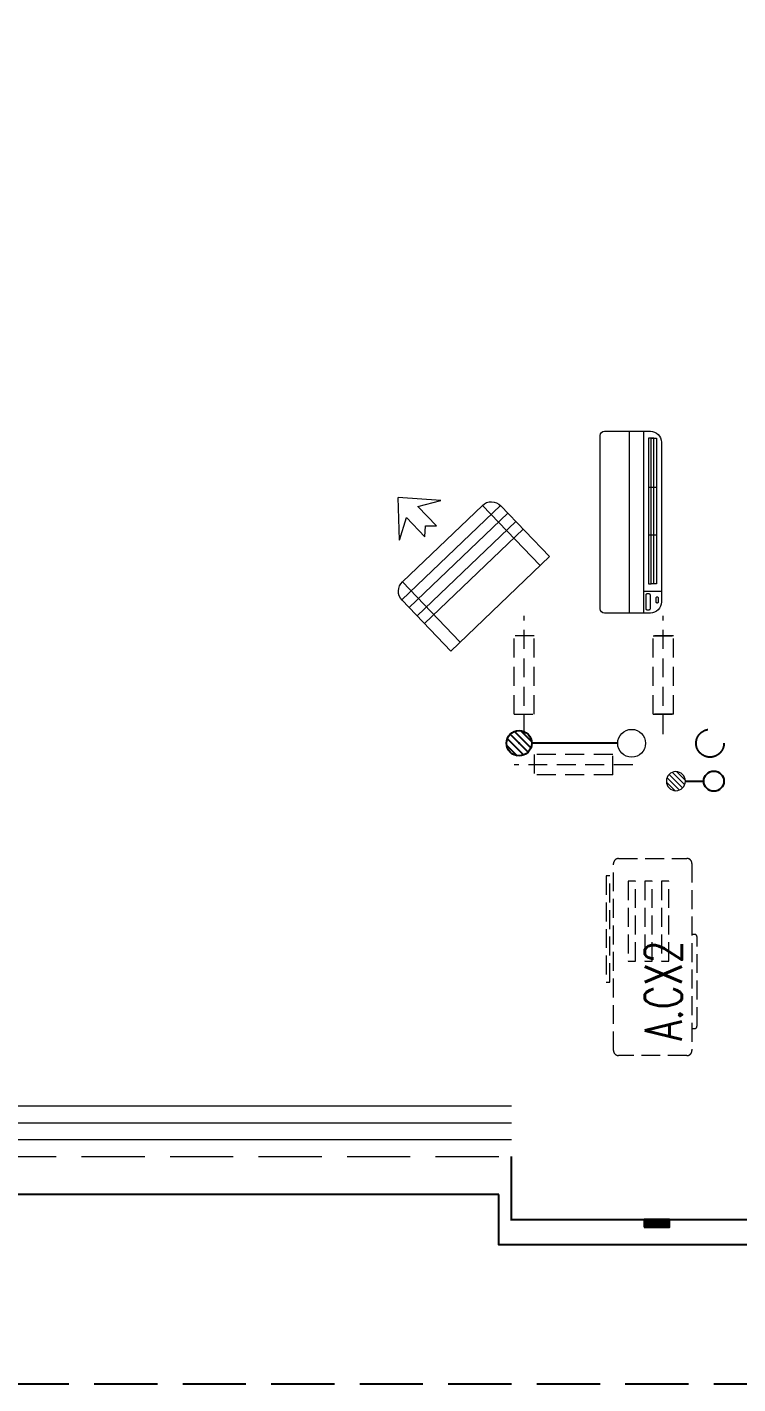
# Model space of a CAD drawing. Extents: x 5031545 to 5313844, y -886381 to -283477.
# Drawn here: x 5119362 to 5122172, y -820081 to -814712 of the extents above; entities that cross this region are included whole.
import ezdxf

# ---------------------------------------------------------------- set-up
doc = ezdxf.new("R2010")
doc.units = 0
doc.header["$LTSCALE"] = 1000
doc.header["$MEASUREMENT"] = 0
doc.linetypes.add('DASH', pattern=[0.35, 0.25, -0.1])
doc.linetypes.add('HIDDEN', pattern=[0.375, 0.25, -0.125])
doc.layers.get('0').update_dxf_attribs({"linetype": 'CONTINUOUS'})
for name, color, linetype in [('!!电气', 1, 'CONTINUOUS'), ('$RECOVER_210609100354-73', 7, 'CONTINUOUS'), ('LVTRY', 252, 'CONTINUOUS'), ('VPIPE-雨水', 4, 'DASH'), ('卫生间', 6, 'CONTINUOUS'), ('看线', 185, 'CONTINUOUS'), ('立面', 73, 'CONTINUOUS'), ('铝合金', 144, 'CONTINUOUS')]:
    doc.layers.add(name, color=color, linetype=linetype)
for name, color, linetype, lineweight in [('EQUIP_地漏', 7, 'CONTINUOUS', 18), ('VPIPE-废水', 31, 'TG_F', 18), ('平面-栏杆', 56, 'CONTINUOUS', 15), ('平面-看线', 252, 'CONTINUOUS', 15), ('平面-空调室内机', 176, 'CONTINUOUS', 9), ('平面-空调预留孔', 252, 'CONTINUOUS', 15)]:
    doc.layers.add(name, color=color, linetype=linetype, lineweight=lineweight)
doc.styles.add('_TCH_DIM', font='SIMPLEX', dxfattribs={"bigfont": 'GBCBIG'})
doc.styles.add('TG_LINETYPE', font='SIMPLEX', dxfattribs={"width": 0.8, "height": 3, "bigfont": 'HZTXT'})
doc.linetypes.add('TG_F', pattern='A,2,-0.3,["F",TG_LINETYPE,S=0.1,R=0,X=-0.23,Y=-0.15],0', length=2.3)

# ---------------------------------------------------------------- blocks, each defined once
blk = doc.blocks.new('dongkong')
at = {"layer": '平面-空调预留孔', "color": 8, "linetype": 'HIDDEN', "ltscale": 0.3}
for p, q in [((-603796, 210899.9), (-603796, 210431.5)), ((-603836, 210821), (-603836, 210510.8)), ((-603836, 210821), (-603756, 210821)), ((-603756, 210821), (-603756, 210510.8))]:
    blk.add_line(p, q, dxfattribs=at)
blk.add_lwpolyline([(-603756, 210510.8), (-603836, 210510.8)], dxfattribs=at)
blk = doc.blocks.new('$lvtry$00000171')
for p, q in [((-74.2, 10.6), (-10.6, 74.2)), ((-69.8, -27.4), (27.4, 69.8)), ((-53, -53), (53, 53)), ((-27.4, -69.8), (69.8, 27.4)), ((10.6, -74.2), (74.2, -10.6))]:
    blk.add_line(p, q)
blk.add_circle((0, 0), 75)
blk.add_point((0, 0))
blk = doc.blocks.new('$TwtSys$00000141')
at = {"color": 1}
for p, q in [((-47.1, 3.8), (-5, 45.9)), ((-47.1, 3.8), (-5, 45.9)), ((-43.6, -17.5), (17.5, 43.6)), ((-43.6, -17.5), (17.5, 43.6)), ((-33.2, -33.2), (33.2, 33.2)), ((-33.2, -33.2), (33.2, 33.2)), ((-16.2, -43.5), (43.8, 16.4)), ((-16.2, -43.5), (43.8, 16.4)), ((5.7, -46.1), (46.1, -5.7)), ((5.7, -46.1), (46.1, -5.7))]:
    blk.add_line(p, q, dxfattribs=at)
blk.add_circle((0, 0), 47, dxfattribs=at)
blk.add_circle((0, 0), 47, dxfattribs=at)
blk = doc.blocks.new('A$C001338C2')
at = {"color": 8}
for p, q in [((845, 303.6), (55, 303.6)), ((109.1, 214.8), (109.1, 303.6)), ((0, 248.6), (0, 22)), ((900, 22), (900, 248.6)), ((22, 0), (878, 0))]:
    blk.add_line(p, q, dxfattribs=at)
at = {"color": 8, "lineweight": 5}
for p, q in [((864.6, 278.7), (144.5, 278.7)), ((144.5, 278.7), (144.5, 265.8)), ((387, 278.7), (144.5, 278.7)), ((144.5, 278.7), (144.5, 252.9)), ((387, 239.9), (387, 278.7)), ((864.6, 278.7), (622, 278.7)), ((622, 278.7), (622, 239.9)), ((864.6, 252.9), (864.6, 278.7)), ((900, 214.8), (0, 214.8)), ((144.5, 265.8), (864.6, 265.8)), ((144.5, 239.9), (144.5, 252.9)), ((144.5, 252.9), (864.6, 252.9)), ((864.6, 239.9), (144.5, 239.9)), ((622, 239.9), (387, 239.9)), ((864.6, 265.8), (864.6, 239.9)), ((900, 143.2), (0, 143.2))]:
    blk.add_line(p, q, dxfattribs=at)
at = {"color": 8}
for points in [[(73.1, 275), (56.8, 275, -0.414214), (51.3, 280.5), (51.3, 283.4, -0.414214), (56.8, 288.9), (73.1, 288.9, -0.414214), (78.6, 283.4), (78.6, 280.5, -0.414214)], [(89.2, 226.4), (22.2, 226.4, -0.414214), (16.7, 231.9), (16.7, 243.1, -0.414214), (22.2, 248.6), (89.2, 248.6, -0.414214), (94.7, 243.1), (94.7, 231.9, -0.414214)]]:
    blk.add_lwpolyline(points, format="xyb", close=True, dxfattribs=at)
for centre, radius, start, end in [((55, 248.6), 55, 90, 180), ((845, 248.6), 55, 360, 90), ((22, 22), 22, 180, 270), ((878, 22), 22, 270, 360)]:
    blk.add_arc(centre, radius, start, end, dxfattribs=at)
blk = doc.blocks.new('fergve')
at = {"layer": '平面-空调预留孔', "color": 8, "linetype": 'DASH', "ltscale": 0.3}
for p, q in [((119062.7, 54987.6), (119062.7, 54977.6)), ((119435.6, 54977.6), (119435.6, 54987.6)), ((119072.7, 54967.6), (119425.6, 54967.6))]:
    blk.add_line(p, q, dxfattribs=at)
for points in [[(119666.7, 55326.8), (119246.8, 55326.8), (119246.8, 55311.6), (119666.7, 55311.6)], [(119645.5, 55239.2), (119330, 55239.2), (119330, 55210.2), (119645.5, 55210.2)], [(119645.5, 55173.4), (119330, 55173.4), (119330, 55144.4), (119645.5, 55144.4)], [(119645.5, 55107.6), (119330, 55107.6), (119330, 55078.6), (119645.5, 55078.6)]]:
    blk.add_lwpolyline(points, close=True, dxfattribs=at)
blk.add_lwpolyline([(119715.9, 54987.6), (118975.9, 54987.6, -0.414214), (118955.9, 55007.6), (118955.9, 55277.6, -0.414214), (118975.9, 55297.6), (119715.9, 55297.6, -0.414214), (119735.9, 55277.6), (119735.9, 55007.6, -0.414214)], format="xyb", close=True, dxfattribs=at)
for centre, start, end in [((119072.7, 54977.6), 180, 270), ((119425.6, 54977.6), 270, 0)]:
    blk.add_arc(centre, 10, start, end, dxfattribs=at)
at = {"layer": '平面-空调预留孔', "color": 8, "linetype": 'DASH', "ltscale": 0.3, "style": '_TCH_DIM', "width": 0.705882}
blk.add_text('A.CX2', height=146.88, dxfattribs=at).set_placement((119015.3, 55027.3))
blk = doc.blocks.new('dasdasf1sa2f31as32f')
at = {"color": 8}
for p, q in [((-116, 585.6), (43.3, 640.5)), ((82.7, 476.6), (43.3, 640.5)), ((-22.8, 585.5), (-116, 585.6)), ((-22.8, 585.5), (-73.4, 493.2)), ((32.4, 555.1), (-18.1, 462.9)), ((82.7, 476.6), (32.4, 555.1)), ((-473.5, 259.7), (-339.5, 504)), ((-269.8, 524.3), (-427.7, 236.5)), ((134.6, 245.5), (-338.8, 505.1)), ((-269.8, 524.3), (113.7, 314)), ((-31.3, 504.4), (-73.4, 493.2)), ((-18.1, 462.9), (-31.3, 504.4)), ((114.7, 208.4), (-359.1, 468.2)), ((72.3, 131.9), (-401.1, 391.6)), ((92.6, 168.8), (-380.9, 428.5)), ((113.7, 314), (-44.2, 26.2)), ((0, 0), (-473.5, 259.7)), ((134, 244.4), (0, 0))]:
    blk.add_line(p, q, dxfattribs=at)
for centre, start, end in [((-294.5, 479.4), 61.2593, 151.2593), ((89, 269), 331.2593, 61.2593)]:
    blk.add_arc(centre, 51.3, start, end, dxfattribs=at)
blk = doc.blocks.new('BFBTCSD')
at = {"layer": '卫生间', "color": 252, "linetype": 'DASH'}
blk.add_lwpolyline([(706816.6, 673857.2), (705216.6, 673857.2), (705216.6, 672657.2), (684016.6, 672657.2), (684016.6, 673857.2), (681416.6, 673857.2), (681416.6, 683557.2), (683216.6, 683557.2), (683216.6, 684557.2), (689716.6, 684557.2), (689716.6, 689157.2), (698116.6, 689157.2), (698116.6, 684657.2), (697816.6, 684657.2), (697816.6, 683557.2), (699116.6, 683557.2), (699116.6, 684557.2), (706016.6, 684557.2), (706016.6, 683557.2), (706816.6, 683557.2)], dxfattribs=at)
blk = doc.blocks.new('A$C146474E2')
at = {"layer": '立面'}
h = blk.add_hatch(dxfattribs=at)
h.set_pattern_fill('ANSI31', color=252, scale=2)
h.set_pattern_definition([(45, (-842550.3224, -795945.4617), (-2.24506403, 2.24506403), [])])
h.paths.add_polyline_path([(45675, -380), (45775, -380), (45775, -350), (45675, -350)])
at = {"layer": '$RECOVER_210609100354-73', "color": 252, "ltscale": 0.1}
blk.add_line((45570, 1535), (45230, 1535), dxfattribs=at)
blk.add_lwpolyline([(45837.6, 1385), (45910, 1385)], dxfattribs=at)
at = {"layer": '$RECOVER_210609100354-73', "color": 252}
blk.add_circle((45950, 1385), 40, dxfattribs=at)
at = {"color": 252, "const_width": 8}
blk.add_lwpolyline([(46300, -100), (46300, -400), (46200, -400), (46200, -350), (45150, -350), (45150, -100)], dxfattribs=at)
at = {"layer": 'VPIPE-废水', "color": 252}
blk.add_circle((45625, 1535), 55, dxfattribs=at)
at = {"layer": 'VPIPE-雨水', "color": 252}
blk.add_circle((45935, 1535), 55, dxfattribs=at)
at = {"layer": '平面-栏杆', "color": 252}
for points in [[(40650, 33.3), (45150, 33.3)], [(40650, -33.3), (45150, -33.3)]]:
    blk.add_lwpolyline(points, dxfattribs=at)
at = {"layer": '平面-看线', "color": 252}
blk.add_lwpolyline([(40650, 100), (45150, 100)], dxfattribs=at)
at = {"layer": '平面-看线', "color": 252, "linetype": 'DASH'}
blk.add_lwpolyline([(40650, -100), (45150, -100)], dxfattribs=at)
at = {"layer": '看线', "color": 252}
blk.add_lwpolyline([(46300, 100), (46350, 100), (46350, -450), (45100, -450), (45100, -250.1)], dxfattribs=at)
at = {"layer": '看线', "color": 252, "ltscale": 0.5}
blk.add_lwpolyline([(45100, -250), (40650, -250)], dxfattribs=at)
at = {"layer": '立面', "color": 252}
blk.add_lwpolyline([(45675, -380), (45775, -380), (45775, -350), (45675, -350)], close=True, dxfattribs=at)
at = {"layer": '铝合金', "color": 252}
blk.add_lwpolyline([(45675, -380), (45775, -380), (45775, -350), (45675, -350)], close=True, dxfattribs=at)
at = {"color": 252, "xscale": -1}
blk.add_blockref('BFBTCSD', (731216.6, -673657.2), dxfattribs=at)
at = {"color": 252, "rotation": 90}
blk.add_blockref('fergve', (100851.1, -118656.8), dxfattribs=at)
at = {"layer": 'EQUIP_地漏', "color": 252, "xscale": 0.8, "yscale": -0.8, "zscale": 0.8, "rotation": 180}
blk.add_blockref('$TwtSys$00000141', (45800, 1385), dxfattribs=at)
at = {"layer": 'LVTRY', "color": 252, "xscale": 0.6666666667107825, "yscale": 0.6666666667107825, "rotation": 269.9999999939778}
blk.add_blockref('$lvtry$00000171', (45180, 1535), dxfattribs=at)
at = {"layer": '平面-空调室内机', "color": 252, "ltscale": 0.3, "xscale": -1}
for p, rotation in [((648996, 212470.8), 180), ((649546.1, 212470.8), 180), ((-165270.7, 605246), 270)]:
    blk.add_blockref('dongkong', p, dxfattribs=dict(at, rotation=rotation))
at = {"layer": '平面-空调室内机', "color": 252, "ltscale": 0.3, "rotation": 180}
blk.add_blockref('dongkong', (-558045.9, 212470.8), dxfattribs=at)
at = {"layer": '平面-空调预留孔', "color": 252, "xscale": -0.800000000046565, "yscale": 0.800000000046565, "zscale": 0.800000000046565, "rotation": 269.9999997665698}
blk.add_blockref('A$C001338C2', (45500.1, 2050), dxfattribs=at)
at = {"layer": '平面-空调预留孔', "color": 252, "xscale": -1, "rotation": 15.00000000331026}
blk.add_blockref('dasdasf1sa2f31as32f', (44909.9, 1900), dxfattribs=at)

msp = doc.modelspace()

# ---------------------------------------------------------------- block references
at = {"layer": '!!电气', "color": 2}
msp.add_blockref('A$C146474E2', (5076127.2, -819080.9), dxfattribs=at)

doc.saveas('drawing.dxf')
